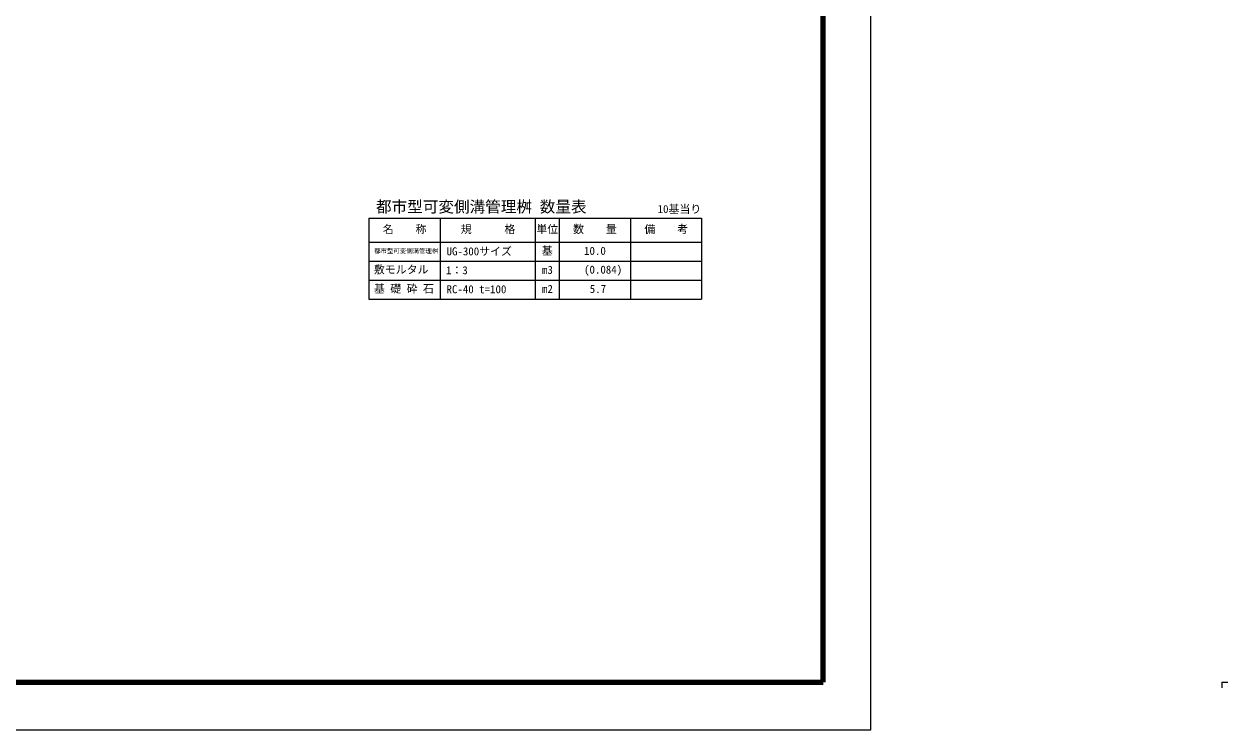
# Model space of a CAD drawing. Units: millimetres on the paper. Extents: x 20 to 1011, y 20 to 614.
# Drawn here: x 505 to 1011, y 20 to 317 of the extents above; entities that cross this region are included whole.
import ezdxf
from ezdxf.enums import TextEntityAlignment as Align

# ---------------------------------------------------------------- set-up
doc = ezdxf.new("R2010")
doc.units = ezdxf.units.MM
for name, color, linetype, lineweight in [('D-BMK-HTXT', 7, 'Continuous', 13), ('D-TTL-LINE（区切線）', 7, 'Continuous', 35), ('D-TTL（外枠）', 2, 'Continuous', 140), ('Defpoints_5', 151, 'Continuous', 13)]:
    doc.layers.add(name, color=color, linetype=linetype, lineweight=lineweight)
doc.styles.add('ＭＳ ゴシック', font='')
doc.styles.get('ＭＳ ゴシック').set_extended_font_data('MS Gothic')

msp = doc.modelspace()

# ---------------------------------------------------------------- linework, layer by layer
at = {"layer": 'D-BMK-HTXT'}
for p, q in [((649.929, 235.384), (649.929, 201.384)), ((649.929, 235.384), (789.929, 235.384)), ((679.929, 235.384), (679.929, 201.384)), ((719.929, 235.384), (719.929, 201.384)), ((729.929, 235.384), (729.929, 201.384)), ((759.929, 235.384), (759.929, 201.384)), ((789.929, 235.384), (789.929, 201.384)), ((649.929, 225.384), (789.929, 225.384)), ((649.929, 217.384), (789.929, 217.384)), ((649.929, 209.384), (789.929, 209.384)), ((649.929, 201.384), (789.929, 201.384))]:
    msp.add_line(p, q, dxfattribs=at)
at = {"layer": 'D-TTL-LINE（区切線）', "lineweight": 18}
for p, q in [((861.1, 20.11), (861.1, 614.11)), ((20.1, 20.11), (861.1, 20.11))]:
    msp.add_line(p, q, dxfattribs=at)
at = {"layer": 'D-TTL（外枠）'}
for p, q in [((841, 40.21), (841, 594.01)), ((40.2, 40.21), (841, 40.21))]:
    msp.add_line(p, q, dxfattribs=at)
at = {"layer": 'Defpoints_5'}
for q in [(1011.358, 40.21), (1008.83, 37.798)]:
    msp.add_line((1008.83, 40.21), q, dxfattribs=at)

# ---------------------------------------------------------------- texts
at = {"layer": 'D-BMK-HTXT', "style": 'ＭＳ ゴシック'}
for s, height, p in [('都市型可変側溝管理桝 数量表', 4.811, (652.918, 236.424)), ('10基当り', 3.367, (771.395, 236.582)), ('名\u3000\u3000称', 3.367, (655.769, 228.104)), ('規\u3000\u3000\u3000格', 3.367, (688.573, 228.122)), ('単位', 3.367, (720.389, 228.087)), ('数\u3000\u3000量', 3.367, (735.822, 228.122)), ('備\u3000\u3000考', 3.367, (765.839, 228.094)), ('都市型可変側溝管理桝', 1.924, (652.166, 220.1)), ('UG-300サイズ', 3.367, (682.577, 218.792)), ('基', 3.367, (722.647, 219.024)), ('10.0', 3.367, (740.445, 218.987)), ('敷モルタル', 3.367, (652.034, 211.129)), ('1：3', 3.367, (682.346, 210.835)), ('m3', 3.367, (722.754, 210.987)), ('(0.084)', 3.367, (740.445, 211.104)), ('基 礎 砕 石', 3.367, (652.034, 203.095)), ('RC-40 t=100', 3.367, (682.577, 202.835)), ('m2', 3.367, (722.745, 202.987)), ('5.7', 3.367, (742.846, 202.987))]:
    msp.add_text(s, height=height, dxfattribs=at).set_placement(p, align=Align.BOTTOM_LEFT)

doc.saveas('drawing.dxf')
